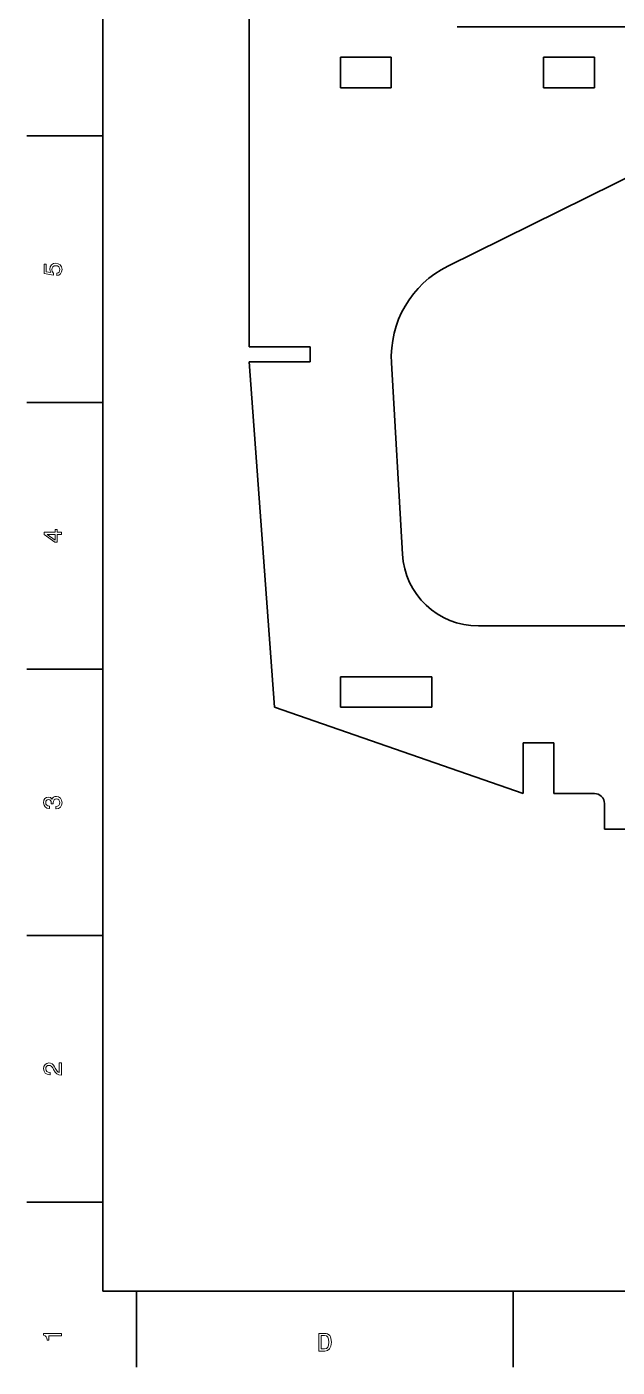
# Model space of a CAD drawing. Extents: x 0 to 350, y 0 to 600.
# Drawn here: x 5 to 121.3, y 5 to 269 of the extents above; entities that cross this region are included whole.
import ezdxf

# ---------------------------------------------------------------- set-up
doc = ezdxf.new("R2010")
doc.units = 0

msp = doc.modelspace()

# ---------------------------------------------------------------- linework, layer by layer
at = {"color": 7, "lineweight": 35}
for p, q in [((20, 580), (20, 20)), ((48.802917, 205.996384), (48.802917, 279.996399)), ((89.802917, 268.996399), (263.802917, 268.996399)), ((66.802917, 262.996399), (76.802917, 262.996399)), ((66.802917, 256.996399), (66.802917, 262.996399)), ((76.802917, 262.996399), (76.802917, 256.996399)), ((106.802917, 256.996399), (106.802917, 262.996399)), ((106.802917, 262.996399), (116.802917, 262.996399)), ((116.802917, 262.996399), (116.802917, 256.996399)), ((76.802917, 256.996399), (66.802917, 256.996399)), ((116.802917, 256.996399), (106.802917, 256.996399)), ((20, 247.5), (5, 247.5)), ((87.944305, 221.858475), (126.333618, 240.824173)), ((48.802917, 205.996384), (60.802917, 205.996384)), ((60.802917, 202.996384), (60.802917, 205.996384)), ((60.802917, 202.996384), (48.802917, 202.996384)), ((53.802917, 134.996384), (48.802917, 202.996384)), ((78.992622, 165.138336), (76.83567, 202.783295)), ((20, 195), (5, 195)), ((93.968063, 150.996384), (259.637756, 150.996384)), ((20, 142.5), (5, 142.5)), ((66.802917, 134.996384), (66.802917, 140.996384)), ((84.802917, 140.996384), (66.802917, 140.996384)), ((84.802917, 140.996384), (84.802917, 134.996384)), ((102.802917, 117.996384), (53.802917, 134.996384)), ((66.802917, 134.996384), (84.802917, 134.996384)), ((102.802917, 127.996384), (102.802917, 117.996384)), ((102.802917, 127.996384), (108.802917, 127.996384)), ((108.802917, 117.996384), (108.802917, 127.996384)), ((108.802917, 117.996384), (116.802917, 117.996384)), ((118.802917, 110.996384), (118.802917, 115.996384)), ((118.802917, 110.996384), (156.802917, 110.996384)), ((20, 90), (5, 90)), ((20, 37.5), (5, 37.5)), ((20, 20), (330, 20)), ((26.6, 20), (26.6, 5)), ((100.800003, 20), (100.800003, 5))]:
    msp.add_line(p, q, dxfattribs=at)
at = {"color": 7, "lineweight": 13}
for points in [[(10.920388, 219.999283), (11.333933, 220.110229), (11.6567, 220.357361), (11.858429, 220.720474), (11.934077, 221.184448), (11.8433, 221.693817), (11.596181, 222.092224), (11.202809, 222.344391), (10.698486, 222.440201), (10.229466, 222.354477), (9.861311, 222.112396), (9.624279, 221.734161), (9.538544, 221.244965), (9.599063, 220.866714), (9.76549, 220.574219), (8.822406, 220.715424), (8.822406, 222.248566), (8.408861, 222.248566), (8.408861, 220.377533), (10.264769, 220.100143), (10.264769, 220.503601), (10.027738, 220.796112), (9.942002, 221.169312), (9.997478, 221.492081), (10.158861, 221.739197), (10.405979, 221.895538), (10.723703, 221.951019), (11.041427, 221.895538), (11.288545, 221.734161), (11.444884, 221.487045), (11.50036, 221.169312), (11.465057, 220.902023), (11.349063, 220.695251), (11.167507, 220.543961), (10.920389, 220.468307)], [(11.833213, 169.02739), (11.833213, 169.481277), (10.965777, 169.481277), (10.965777, 169.98056), (10.56232, 169.98056), (10.56232, 169.481277), (8.408861, 169.481277), (8.408861, 169.022339), (10.521974, 167.489197), (10.965777, 167.489197), (10.965777, 169.02739)], [(10.56232, 167.912827), (8.993876, 169.02739), (10.56232, 169.02739)], [(10.733789, 114.979103), (10.769092, 114.979103), (11.253242, 115.059799), (11.616354, 115.296829), (11.848343, 115.670029), (11.934077, 116.164261), (11.848343, 116.688759), (11.626441, 117.08213), (11.273415, 117.33429), (10.819524, 117.425072), (10.521974, 117.384727), (10.279899, 117.273773), (10.0933, 117.092216), (9.957132, 116.850143), (9.684797, 117.177956), (9.251081, 117.293945), (8.857708, 117.2183), (8.560158, 117.001442), (8.373559, 116.648415), (8.307997, 116.164261), (8.388688, 115.710373), (8.61059, 115.362389), (8.963616, 115.135445), (9.432636, 115.059799), (9.467939, 115.059799), (9.467939, 115.508644), (9.145172, 115.548988), (8.913184, 115.680115), (8.771974, 115.89193), (8.721541, 116.189484), (8.761887, 116.451729), (8.867795, 116.643372), (9.039265, 116.759361), (9.271254, 116.804756), (9.518372, 116.759361), (9.684797, 116.638329), (9.785663, 116.426514), (9.815922, 116.139046), (9.810879, 115.94236), (10.209293, 115.94236), (10.199207, 116.189484), (10.244596, 116.507202), (10.365634, 116.744232), (10.56232, 116.885445), (10.819524, 116.935875), (11.112031, 116.880402), (11.32889, 116.734146), (11.465057, 116.502159), (11.510447, 116.194527), (11.460014, 115.876801), (11.308718, 115.644814), (11.066643, 115.498558), (10.733789, 115.443085)], [(11.833213, 62.519451), (11.833213, 64.925072), (11.399495, 64.925072), (11.399495, 63.023773), (11.162463, 63.129681), (10.965777, 63.311237), (10.607709, 63.871037), (10.456411, 64.168587), (10.239553, 64.501442), (9.987391, 64.738472), (9.689841, 64.874641), (9.351945, 64.925072), (8.928314, 64.839333), (8.595461, 64.602303), (8.383645, 64.239189), (8.307997, 63.770172), (8.393732, 63.286022), (8.630763, 62.917866), (9.009006, 62.680836), (9.508285, 62.600143), (9.57889, 62.600143), (9.57889, 63.059078), (9.538544, 63.059078), (9.195604, 63.104465), (8.943443, 63.240631), (8.782061, 63.457493), (8.726584, 63.744957), (8.777017, 64.03746), (8.903097, 64.254318), (9.099783, 64.395531), (9.346902, 64.445961), (9.57889, 64.41066), (9.775576, 64.314842), (9.947046, 64.153458), (10.098343, 63.931557), (10.259726, 63.634003), (10.572406, 63.139767), (10.905259, 62.791786), (11.308717, 62.585014), (11.818083, 62.519451)], [(11.833213, 11.159222), (11.833213, 11.618155), (8.307997, 11.618155), (8.307997, 11.275216), (8.615633, 11.184438), (8.822406, 11.002881), (8.943443, 10.725504), (8.983789, 10.342218), (9.341858, 10.342218), (9.341858, 11.159222)], [(63.694958, 11.666786), (62.529972, 11.666786), (62.529972, 8.166786), (63.694958, 8.166786), (64.244667, 8.277738), (64.653168, 8.615633), (64.905334, 9.165345), (64.996109, 9.916786), (64.915421, 10.683357), (64.814552, 10.98595), (64.67334, 11.228025), (64.264839, 11.555836), (63.997551, 11.636527)], [(63.659653, 11.248199), (64.042938, 11.17255), (64.305183, 10.940561), (64.461525, 10.527017), (64.511955, 9.916786), (64.456482, 9.326729), (64.30014, 8.913184), (64.032852, 8.666066), (63.659653, 8.585374), (62.998989, 8.585374), (62.998989, 11.248199)]]:
    msp.add_lwpolyline(points, close=True, dxfattribs=at)
at = {"color": 7, "lineweight": 35}
for centre, radius, start, end in [((96.802917, 203.927353), 20, 116.291033, 183.279305), ((93.968063, 165.996384), 15, 183.279305, 269.999997), ((116.802917, 115.996384), 2, 0, 90.000003)]:
    msp.add_arc(centre, radius, start, end, dxfattribs=at)

doc.saveas('drawing.dxf')
